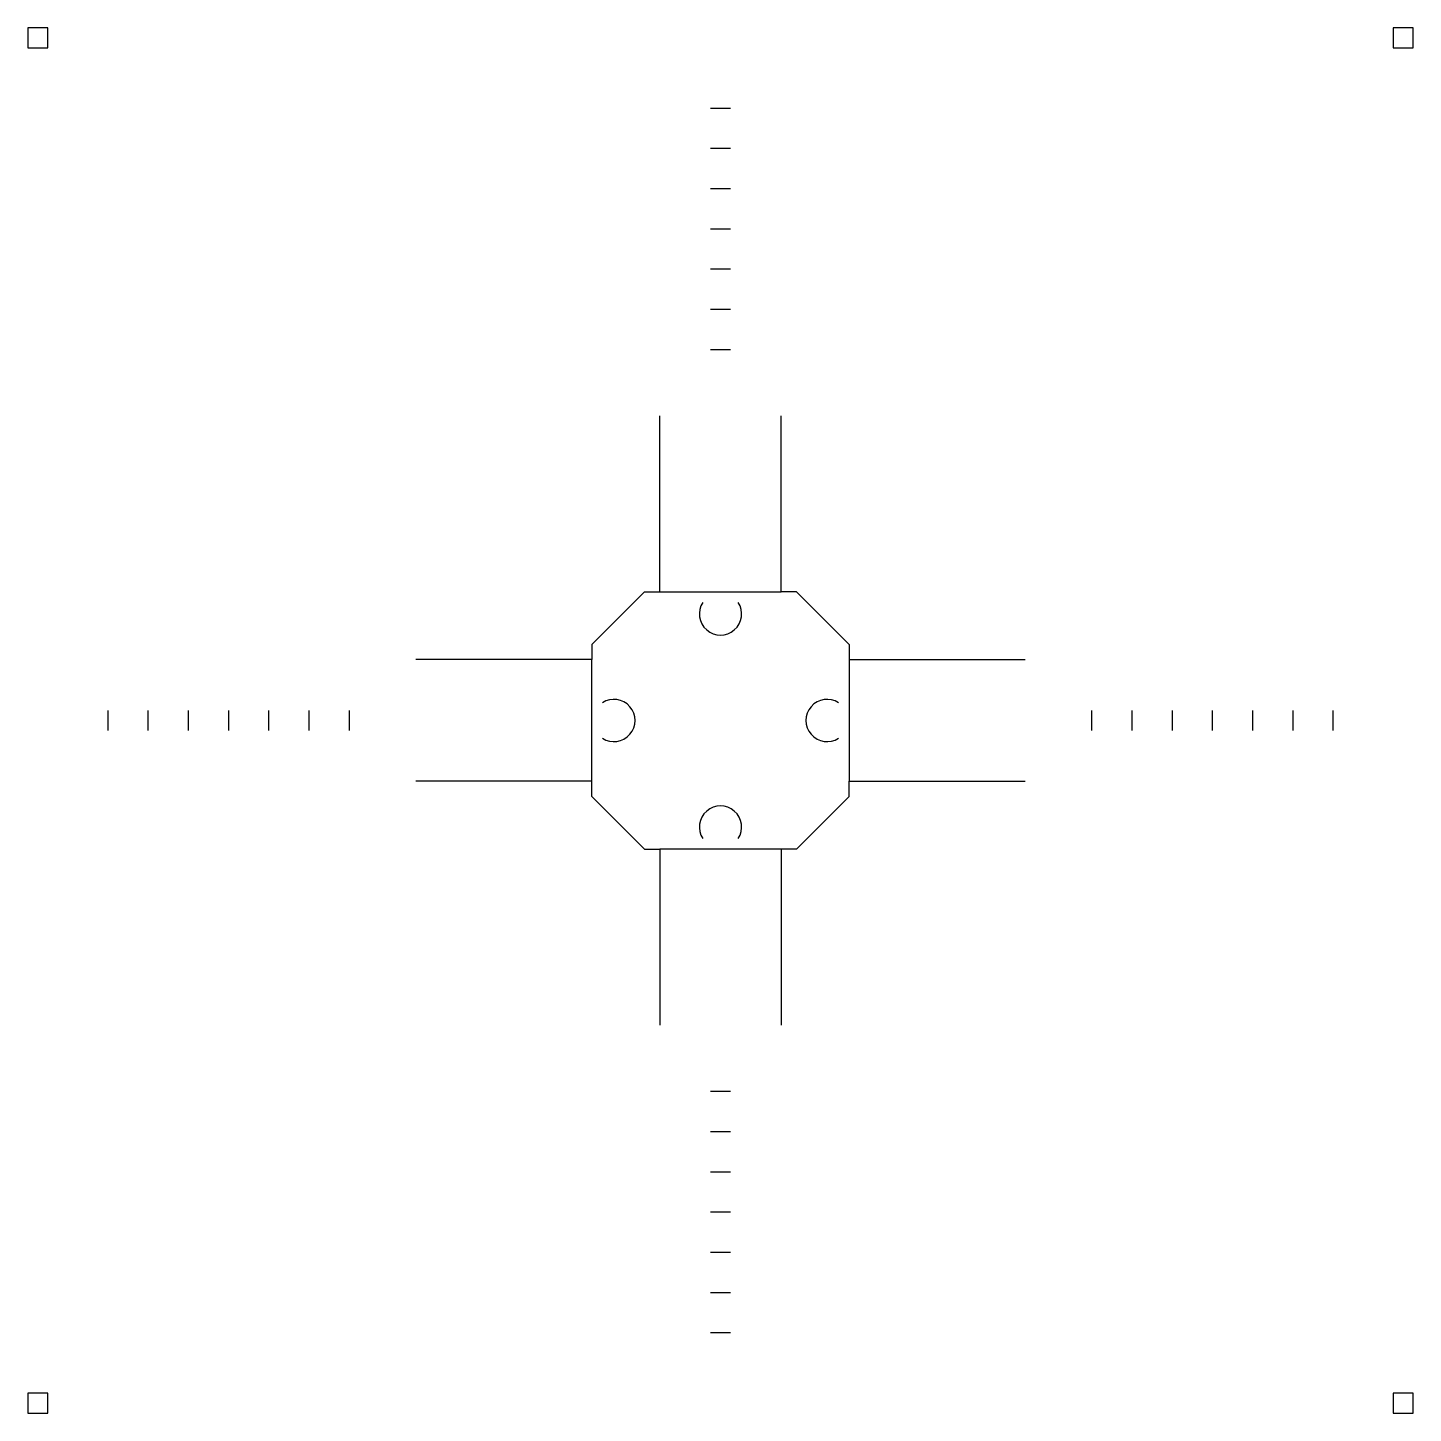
# Model space of a CAD drawing. Header units: millimetres. Extents: x -73 to 65, y -19 to 119.
import ezdxf

# ---------------------------------------------------------------- set-up
doc = ezdxf.new("R2010")
doc.units = ezdxf.units.MM
doc.layers.add('BodyEngrave', color=40, linetype='Continuous')

msp = doc.modelspace()

# ---------------------------------------------------------------- linework, layer by layer
at = {"layer": 'BodyEngrave'}
for p, q in [((-72.96, 118.61), (-72.96, 116.61)), ((-70.96, 118.61), (-72.96, 118.61)), ((-70.96, 116.61), (-70.96, 118.61)), ((64.86, 118.61), (62.86, 118.61)), ((62.86, 118.61), (62.86, 116.61)), ((64.86, 116.61), (64.86, 118.61)), ((-72.96, 116.61), (-70.96, 116.61)), ((62.86, 116.61), (64.86, 116.61)), ((-5.05, 110.61), (-3.05, 110.61)), ((-5.05, 106.61), (-3.05, 106.61)), ((-5.05, 102.61), (-3.05, 102.61)), ((-5.05, 98.61), (-3.05, 98.61)), ((-5.05, 94.61), (-3.05, 94.61)), ((-5.05, 90.61), (-3.05, 90.61)), ((-5.05, 86.61), (-3.05, 86.61)), ((-10.1, 62.5), (-10.1, 80)), ((2, 62.5), (2, 80)), ((-11.6, 62.5), (-16.85, 57.25)), ((-11.6, 62.5), (-10.1, 62.5)), ((-10.1, 62.5), (2, 62.5)), ((3.5, 62.5), (2, 62.5)), ((3.5, 62.5), (8.75, 57.25)), ((-16.85, 57.25), (-16.85, 55.75)), ((8.75, 57.25), (8.75, 55.75)), ((-16.85, 55.75), (-34.35, 55.75)), ((-16.85, 43.65), (-16.85, 55.75)), ((8.75, 55.75), (8.75, 43.65)), ((8.75, 55.75), (26.25, 55.75)), ((-64.96, 48.7), (-64.96, 50.7)), ((-60.96, 48.7), (-60.96, 50.7)), ((-56.96, 48.7), (-56.96, 50.7)), ((-52.96, 48.7), (-52.96, 50.7)), ((-48.96, 48.7), (-48.96, 50.7)), ((-44.96, 48.7), (-44.96, 50.7)), ((-40.96, 48.7), (-40.96, 50.7)), ((32.86, 50.7), (32.86, 48.7)), ((36.86, 50.7), (36.86, 48.7)), ((40.86, 50.7), (40.86, 48.7)), ((44.86, 50.7), (44.86, 48.7)), ((48.86, 50.7), (48.86, 48.7)), ((52.86, 50.7), (52.86, 48.7)), ((56.86, 50.7), (56.86, 48.7)), ((-16.85, 43.65), (-34.35, 43.65)), ((-16.85, 42.15), (-16.85, 43.65)), ((8.75, 42.15), (8.75, 43.65)), ((8.75, 43.65), (26.25, 43.65)), ((-16.85, 42.15), (-11.6, 36.9)), ((3.5, 36.9), (8.75, 42.15)), ((-11.6, 36.9), (-10.1, 36.9)), ((2, 36.9), (-10.1, 36.9)), ((-10.1, 36.9), (-10.1, 19.4)), ((3.5, 36.9), (2, 36.9)), ((2, 36.9), (2, 19.4)), ((-3.05, 12.79), (-5.05, 12.79)), ((-3.05, 8.79), (-5.05, 8.79)), ((-3.05, 4.79), (-5.05, 4.79)), ((-3.05, 0.79), (-5.05, 0.79)), ((-3.05, -3.21), (-5.05, -3.21)), ((-3.05, -7.21), (-5.05, -7.21)), ((-3.05, -11.21), (-5.05, -11.21)), ((-72.96, -17.21), (-72.96, -19.21)), ((-70.96, -17.21), (-72.96, -17.21)), ((-70.96, -19.21), (-70.96, -17.21)), ((62.86, -17.21), (62.86, -19.21)), ((64.86, -17.21), (62.86, -17.21)), ((64.86, -19.21), (64.86, -17.21)), ((-72.96, -19.21), (-70.96, -19.21)), ((62.86, -19.21), (64.86, -19.21))]:
    msp.add_line(p, q, dxfattribs=at)
for centre, start, end in [((-4.05, 60.3), 147.3356, 32.6644), ((-14.65, 49.7), 237.3356, 122.6644), ((6.55, 49.7), 57.3356, 302.6644), ((-4.05, 39.1), 327.3356, 212.6644)]:
    msp.add_arc(centre, 2.1, start, end, dxfattribs=at)

doc.saveas('drawing.dxf')
